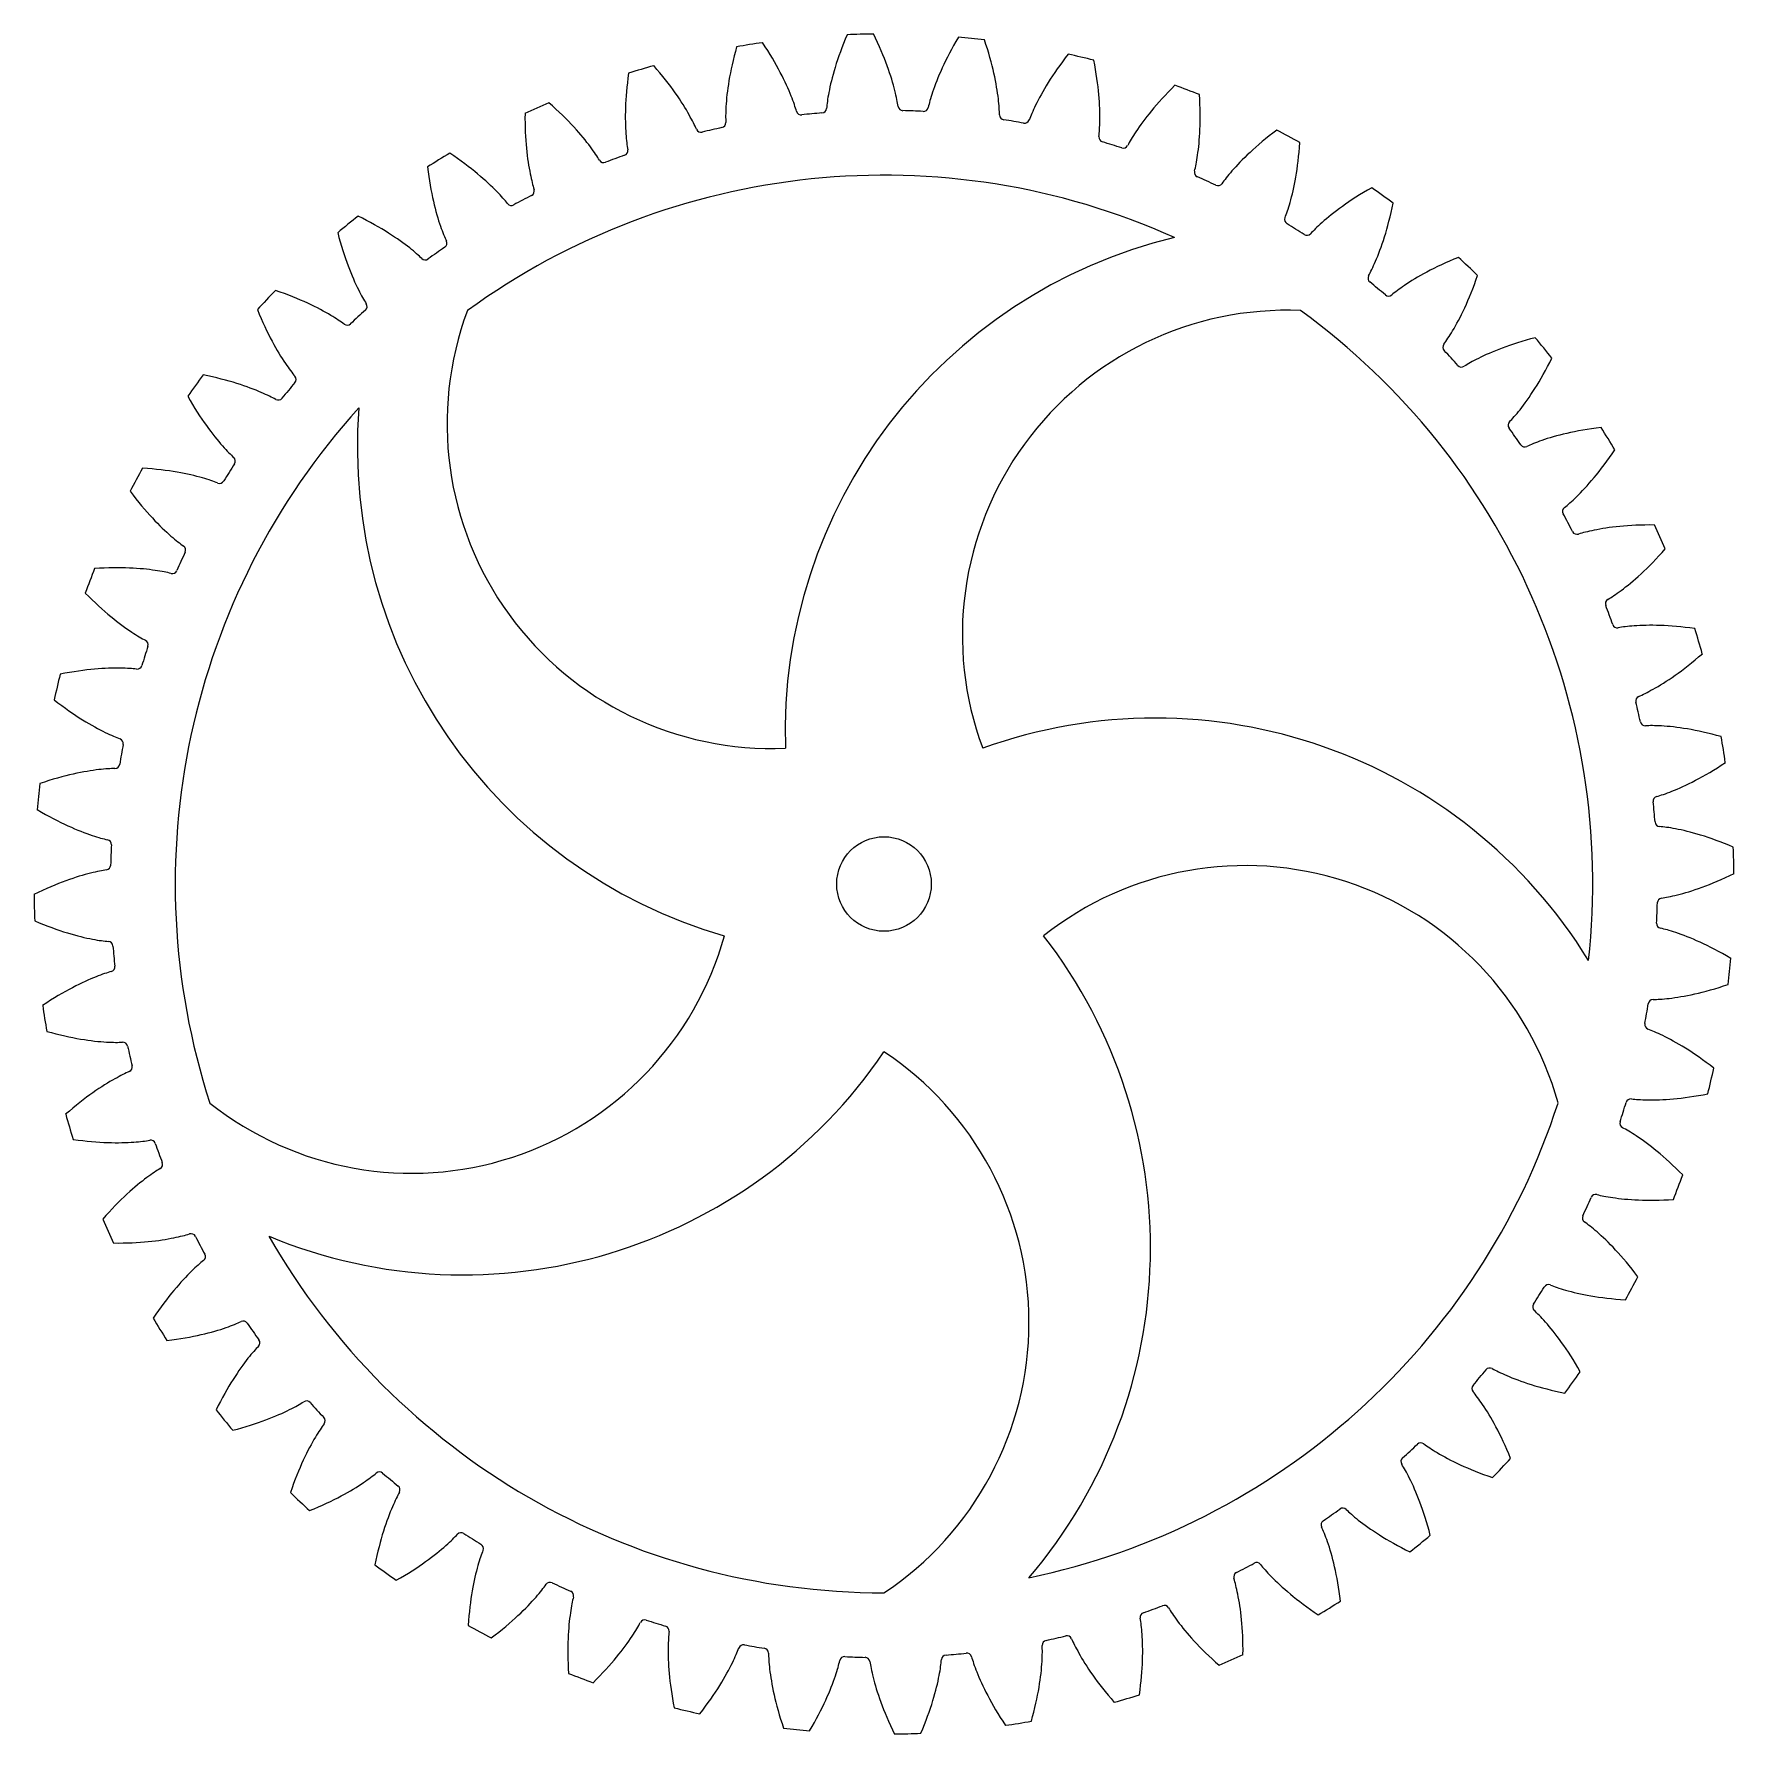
# Model space of a CAD drawing. Header units: millimetres. Extents: x -68 to 68, y -68 to 68.
import ezdxf

# ---------------------------------------------------------------- set-up
doc = ezdxf.new("R2010")
doc.units = ezdxf.units.MM
doc.layers.get('0').update_dxf_attribs({"linetype": 'CONTINUOUS'})

msp = doc.modelspace()

# ---------------------------------------------------------------- linework, layer by layer
msp.add_circle((0, 0), 3.8)
for centre, radius, start, end in [((0, 0), 68.36, 98.2148, 99.9852), ((0, 0), 68.36, 90.7148, 92.4852), ((0, 0), 68.36, 83.2148, 84.9852), ((0, 0), 68.36, 105.7148, 107.4852), ((0, 0), 68.36, 75.7148, 77.4852), ((0, 0), 68.36, 68.2148, 69.9852), ((0, 0), 68.36, 113.2148, 114.9852), ((-6.65, 62.25), 0.4, 196.0509, 276.1003), ((0, 0), 62.21, 94.5997, 96.1003), ((-5.02, 62.41), 0.4, 274.5997, 354.6491), ((1.53, 62.59), 0.4, 188.5509, 268.6003), ((0, 0), 62.21, 87.0997, 88.6003), ((3.17, 62.53), 0.4, 267.0997, 347.1491), ((9.69, 61.85), 0.4, 181.0509, 261.1003), ((-14.72, 60.85), 0.4, 203.5509, 283.6003), ((0, 0), 62.21, 102.0997, 103.6003), ((-13.12, 61.22), 0.4, -77.9003, 2.1491), ((0, 0), 62.21, 79.5997, 81.1003), ((11.3, 61.58), 0.4, 259.5997, 339.6491), ((0, 0), 68.36, 60.7148, 62.4852), ((-21, 58.98), 0.4, -70.4003, 9.6491), ((17.68, 60.06), 0.4, 173.5509, 253.6003), ((0, 0), 62.21, 72.0997, 73.6003), ((19.24, 59.58), 0.4, 252.0997, 332.1491), ((0, 0), 68.36, 120.7148, 122.4852), ((-22.54, 58.41), 0.4, 211.0509, 291.1003), ((0, 0), 62.21, 109.5997, 111.1003), ((0, 0), 57, 65.8033, 126), ((25.36, 57.24), 0.4, 166.0509, 246.1003), ((0, 0), 62.21, 64.5997, 66.1003), ((26.86, 56.56), 0.4, 244.5997, 324.6491), ((-29.97, 54.97), 0.4, 218.5509, 298.6003), ((0, 0), 62.21, 117.0997, 118.6003), ((-28.52, 55.73), 0.4, -62.9003, 17.1491), ((0, 0), 68.36, 53.2148, 54.9852), ((0, 0), 68.36, 128.2148, 129.9852), ((32.62, 53.44), 0.4, 158.5509, 238.6003), ((32.95, 12.23), 40.9, 103.552, 181.8297), ((0, 0), 62.21, 57.0997, 58.6003), ((34.01, 52.57), 0.4, 237.0997, 317.1491), ((0, 0), 62.21, 124.5997, 126.1003), ((-35.55, 51.54), 0.4, -55.4003, 24.6491), ((-36.89, 50.59), 0.4, 226.0509, 306.1003), ((0, 0), 68.36, 45.7148, 47.4852), ((39.32, 48.72), 0.4, 151.0509, 231.1003), ((0, 0), 62.21, 49.5997, 51.1003), ((0, 0), 68.36, 135.7148, 137.4852), ((-41.97, 46.45), 0.4, -47.9003, 32.1491), ((40.58, 47.68), 0.4, 229.5997, 309.6491), ((0, 0), 62.21, 132.0997, 133.6003), ((-9.02, 37.02), 26.12, 159.6112, 272.3888), ((32.42, 20.02), 26.12, 87.6112, 200.3888), ((0, 0), 57, -6.1967, 54), ((-43.18, 45.34), 0.4, 233.5509, 313.6003), ((0, 0), 68.36, 38.2148, 39.9852), ((45.34, 43.18), 0.4, 143.5509, 223.6003), ((0, 0), 62.21, 42.0997, 43.6003), ((46.45, 41.97), 0.4, 222.0997, 302.1491), ((0, 0), 68.36, 143.2148, 144.9852), ((0, 0), 62.21, 139.5997, 141.1003), ((-47.68, 40.58), 0.4, -40.4003, 39.6491), ((0, 0), 57, 137.8033, 198), ((-48.72, 39.32), 0.4, 241.0509, 321.1003), ((-1.45, 35.11), 40.9, 175.552, 253.8297), ((50.59, 36.89), 0.4, 136.0509, 216.1003), ((0, 0), 62.21, 34.5997, 36.1003), ((0, 0), 68.36, 30.7148, 32.4852), ((-52.57, 34.01), 0.4, -32.9003, 47.1491), ((51.54, 35.55), 0.4, 214.5997, 294.6491), ((0, 0), 68.36, 150.7148, 152.4852), ((0, 0), 62.21, 147.0997, 148.6003), ((-53.44, 32.62), 0.4, 248.5509, 328.6003), ((54.97, 29.97), 0.4, 128.5509, 208.6003), ((0, 0), 62.21, 27.0997, 28.6003), ((0, 0), 68.36, 23.2148, 24.9852), ((55.73, 28.52), 0.4, 207.0997, 287.1491), ((0, 0), 62.21, 154.5997, 156.1003), ((-56.56, 26.86), 0.4, -25.4003, 54.6491), ((0, 0), 68.36, 158.2148, 159.9852), ((-57.24, 25.36), 0.4, 256.0509, 336.1003), ((58.41, 22.54), 0.4, 121.0509, 201.1003), ((0, 0), 62.21, 19.5997, 21.1003), ((58.98, 21), 0.4, 199.5997, 279.6491), ((0, 0), 68.36, 15.7148, 17.4852), ((-59.58, 19.24), 0.4, -17.9003, 62.1491), ((0, 0), 62.21, 162.0997, 163.6003), ((0, 0), 68.36, 165.7148, 167.4852), ((-60.06, 17.68), 0.4, 263.5509, 343.6003), ((60.85, 14.72), 0.4, 113.5509, 193.6003), ((0, 0), 62.21, 12.0997, 13.6003), ((21.81, -27.56), 40.9, 31.552, 109.8297), ((61.22, 13.12), 0.4, 192.0997, 272.1491), ((0, 0), 62.21, 169.5997, 171.1003), ((-61.58, 11.3), 0.4, -10.4003, 69.6491), ((0, 0), 68.36, 8.2148, 9.9852), ((-61.85, 9.69), 0.4, 271.0509, 351.1003), ((0, 0), 68.36, 173.2148, 174.9852), ((62.25, 6.65), 0.4, 106.0509, 186.1003), ((0, 0), 62.21, 4.5997, 6.1003), ((62.41, 5.02), 0.4, 184.5997, 264.6491), ((-62.53, 3.17), 0.4, -2.9003, 77.1491), ((0, 0), 62.21, 177.0997, 178.6003), ((0, 0), 68.36, 0.7148, 2.4852), ((-62.59, 1.53), 0.4, 278.5509, 358.6003), ((29.06, -24.64), 26.12, 15.6112, 128.3888), ((0, 0), 68.36, 180.7148, 182.4852), ((62.59, -1.53), 0.4, 98.5509, 178.6003), ((0, 0), 62.21, 357.0997, 358.6003), ((62.53, -3.17), 0.4, 177.0997, 257.1491), ((-62.41, -5.02), 0.4, 4.5997, 84.6491), ((0, 0), 62.21, 184.5997, 186.1003), ((-37.99, 2.86), 26.12, 231.6112, 344.3888), ((-19.47, -29.26), 40.9, -40.448, 37.8297), ((-62.25, -6.65), 0.4, -73.9491, 6.1003), ((0, 0), 68.36, 353.2148, 354.9852), ((61.85, -9.69), 0.4, 91.0509, 171.1003), ((0, 0), 68.36, 188.2148, 189.9852), ((0, 0), 62.21, 349.5997, 351.1003), ((61.58, -11.3), 0.4, 169.5997, 249.6491), ((-61.22, -13.12), 0.4, 12.0997, 92.1491), ((0, 0), 62.21, 192.0997, 193.6003), ((-33.84, 9.47), 40.9, 247.552, 325.8297), ((-14.46, -35.25), 26.12, -56.3888, 56.3888), ((-60.85, -14.72), 0.4, -66.4491, 13.6003), ((0, 0), 68.36, 345.7148, 347.4852), ((0, 0), 57, 281.8033, 342), ((0, 0), 62.21, 342.0997, 343.6003), ((60.06, -17.68), 0.4, 83.5509, 163.6003), ((0, 0), 68.36, 195.7148, 197.4852), ((59.58, -19.24), 0.4, 162.0997, 242.1491), ((-58.98, -21), 0.4, 19.5997, 99.6491), ((0, 0), 62.21, 199.5997, 201.1003), ((-58.41, -22.54), 0.4, -58.9491, 21.1003), ((0, 0), 68.36, 338.2148, 339.9852), ((0, 0), 62.21, 334.5997, 336.1003), ((57.24, -25.36), 0.4, 76.0509, 156.1003), ((0, 0), 68.36, 203.2148, 204.9852), ((56.56, -26.86), 0.4, 154.5997, 234.6491), ((-55.73, -28.52), 0.4, 27.0997, 107.1491), ((0, 0), 62.21, 207.0997, 208.6003), ((0, 0), 57, 209.8033, 270), ((-54.97, -29.97), 0.4, -51.4491, 28.6003), ((0, 0), 62.21, 327.0997, 328.6003), ((53.44, -32.62), 0.4, 68.5509, 148.6003), ((0, 0), 68.36, 330.7148, 332.4852), ((52.57, -34.01), 0.4, 147.0997, 227.1491), ((0, 0), 68.36, 210.7148, 212.4852), ((-51.54, -35.55), 0.4, 34.5997, 114.6491), ((0, 0), 62.21, 214.5997, 216.1003), ((-50.59, -36.89), 0.4, -43.9491, 36.1003), ((0, 0), 62.21, 319.5997, 321.1003), ((48.72, -39.32), 0.4, 61.0509, 141.1003), ((0, 0), 68.36, 323.2148, 324.9852), ((47.68, -40.58), 0.4, 139.5997, 219.6491), ((0, 0), 68.36, 218.2148, 219.9852), ((-46.45, -41.97), 0.4, 42.0997, 122.1491), ((0, 0), 62.21, 222.0997, 223.6003), ((-45.34, -43.18), 0.4, -36.4491, 43.6003), ((0, 0), 62.21, 312.0997, 313.6003), ((43.18, -45.34), 0.4, 53.5509, 133.6003), ((41.97, -46.45), 0.4, 132.0997, 212.1491), ((0, 0), 68.36, 315.7148, 317.4852), ((-40.58, -47.68), 0.4, 49.5997, 129.6491), ((0, 0), 62.21, 229.5997, 231.1003), ((0, 0), 68.36, 225.7148, 227.4852), ((-39.32, -48.72), 0.4, -28.9491, 51.1003), ((0, 0), 62.21, 304.5997, 306.1003), ((36.89, -50.59), 0.4, 46.0509, 126.1003), ((35.55, -51.54), 0.4, 124.5997, 204.6491), ((-34.01, -52.57), 0.4, 57.0997, 137.1491), ((0, 0), 62.21, 237.0997, 238.6003), ((-32.62, -53.44), 0.4, -21.4491, 58.6003), ((0, 0), 68.36, 308.2148, 309.9852), ((0, 0), 62.21, 297.0997, 298.6003), ((29.97, -54.97), 0.4, 38.5509, 118.6003), ((0, 0), 68.36, 233.2148, 234.9852), ((28.52, -55.73), 0.4, 117.0997, 197.1491), ((-26.86, -56.56), 0.4, 64.5997, 144.6491), ((0, 0), 62.21, 244.5997, 246.1003), ((-25.36, -57.24), 0.4, -13.9491, 66.1003), ((21, -58.98), 0.4, 109.5997, 189.6491), ((0, 0), 62.21, 289.5997, 291.1003), ((22.54, -58.41), 0.4, 31.0509, 111.1003), ((0, 0), 68.36, 300.7148, 302.4852), ((0, 0), 68.36, 240.7148, 242.4852), ((-19.24, -59.58), 0.4, 72.0997, 152.1491), ((0, 0), 62.21, 252.0997, 253.6003), ((-17.68, -60.06), 0.4, -6.4491, 73.6003), ((-11.3, -61.58), 0.4, 79.5997, 159.6491), ((0, 0), 62.21, 259.5997, 261.1003), ((-9.69, -61.85), 0.4, 1.0509, 81.1003), ((13.12, -61.22), 0.4, 102.0997, 182.1491), ((0, 0), 62.21, 282.0997, 283.6003), ((14.72, -60.85), 0.4, 23.5509, 103.6003), ((-3.17, -62.53), 0.4, 87.0997, 167.1491), ((0, 0), 62.21, 267.0997, 268.6003), ((-1.53, -62.59), 0.4, 8.5509, 88.6003), ((5.02, -62.41), 0.4, 94.5997, 174.6491), ((0, 0), 62.21, 274.5997, 276.1003), ((6.65, -62.25), 0.4, 16.0509, 96.1003), ((0, 0), 68.36, 293.2148, 294.9852), ((0, 0), 68.36, 248.2148, 249.9852), ((0, 0), 68.36, 285.7148, 287.4852), ((0, 0), 68.36, 255.7148, 257.4852), ((0, 0), 68.36, 263.2148, 264.9852), ((0, 0), 68.36, 270.7148, 272.4852), ((0, 0), 68.36, 278.2148, 279.9852)]:
    msp.add_arc(centre, radius, start, end)
for points in [[(0.88, 63.8), (0.59, 64.92), (0.08, 66.47), (-0.85, 68.36)], [(-11.85, 67.33), (-12.42, 65.3), (-12.64, 63.69), (-12.71, 62.53)], [(-7.46, 63.37), (-7.89, 64.45), (-8.6, 65.91), (-9.77, 67.66)], [(-2.96, 68.3), (-3.79, 66.36), (-4.22, 64.79), (-4.44, 63.65)], [(5.98, 68.1), (4.91, 66.29), (4.28, 64.79), (3.91, 63.68)], [(9.2, 63.14), (9.06, 64.29), (8.75, 65.89), (8.08, 67.88)], [(-15.67, 61.85), (-16.23, 62.87), (-17.13, 64.22), (-18.52, 65.81)], [(14.81, 66.74), (13.52, 65.08), (12.7, 63.67), (12.19, 62.63)], [(17.36, 61.4), (17.38, 62.56), (17.28, 64.18), (16.87, 66.25)], [(-20.54, 65.2), (-20.83, 63.12), (-20.84, 61.49), (-20.76, 60.33)], [(-7.04, 62.14), (-7.13, 62.46), (-7.26, 62.87), (-7.46, 63.37)], [(-4.44, 63.65), (-4.54, 63.13), (-4.59, 62.7), (-4.62, 62.37)], [(1.13, 62.53), (1.08, 62.86), (1, 63.28), (0.88, 63.8)], [(3.91, 63.68), (3.74, 63.18), (3.63, 62.77), (3.56, 62.44)], [(9.29, 61.85), (9.28, 62.18), (9.26, 62.61), (9.2, 63.14)], [(23.4, 64.23), (21.89, 62.76), (20.9, 61.47), (20.26, 60.5)], [(25.22, 58.61), (25.39, 59.76), (25.51, 61.38), (25.37, 63.48)], [(-28.87, 61.96), (-28.9, 59.86), (-28.69, 58.24), (-28.45, 57.11)], [(-23.61, 59.28), (-24.3, 60.21), (-25.36, 61.44), (-26.95, 62.83)], [(-15.09, 60.69), (-15.22, 61), (-15.41, 61.39), (-15.67, 61.85)], [(-12.71, 62.53), (-12.74, 62), (-12.74, 61.57), (-12.72, 61.23)], [(12.19, 62.63), (11.96, 62.15), (11.79, 61.75), (11.68, 61.44)], [(-20.76, 60.33), (-20.72, 59.8), (-20.66, 59.38), (-20.61, 59.05)], [(17.28, 60.11), (17.32, 60.44), (17.35, 60.87), (17.36, 61.4)], [(20.26, 60.5), (19.97, 60.06), (19.75, 59.69), (19.6, 59.39)], [(31.58, 60.63), (29.9, 59.36), (28.74, 58.22), (27.98, 57.34)], [(-22.88, 58.2), (-23.05, 58.49), (-23.29, 58.85), (-23.61, 59.28)], [(32.66, 54.81), (32.98, 55.93), (33.3, 57.52), (33.44, 59.62)], [(-36.72, 57.67), (-36.46, 55.58), (-36.05, 54), (-35.67, 52.9)], [(-31.14, 55.69), (-31.95, 56.52), (-33.17, 57.6), (-34.92, 58.77)], [(24.98, 57.34), (25.06, 57.66), (25.15, 58.08), (25.22, 58.61)], [(-28.45, 57.11), (-28.35, 56.59), (-28.24, 56.17), (-28.14, 55.85)], [(27.98, 57.34), (27.64, 56.94), (27.37, 56.6), (27.18, 56.32)], [(-30.28, 54.72), (-30.49, 54.98), (-30.77, 55.31), (-31.14, 55.69)], [(32.25, 53.59), (32.37, 53.9), (32.51, 54.3), (32.66, 54.81)], [(39.23, 55.99), (37.39, 54.95), (36.1, 53.97), (35.23, 53.2)], [(39.53, 50.08), (39.99, 51.15), (40.53, 52.69), (40.94, 54.75)], [(-38.14, 51.15), (-39.05, 51.87), (-40.4, 52.78), (-42.29, 53.71)], [(-43.93, 52.38), (-43.4, 50.34), (-42.79, 48.83), (-42.27, 47.8)], [(-35.67, 52.9), (-35.49, 52.4), (-35.33, 52.01), (-35.19, 51.7)], [(35.23, 53.2), (34.83, 52.84), (34.53, 52.54), (34.3, 52.29)], [(-37.17, 50.3), (-37.41, 50.53), (-37.73, 50.82), (-38.14, 51.15)], [(38.97, 48.92), (39.13, 49.21), (39.32, 49.6), (39.53, 50.08)], [(46.2, 50.39), (44.24, 49.6), (42.83, 48.79), (41.87, 48.14)], [(41.87, 48.14), (41.43, 47.85), (41.09, 47.58), (40.83, 47.37)], [(45.73, 44.49), (46.33, 45.49), (47.06, 46.94), (47.73, 48.94)], [(-44.49, 45.73), (-45.49, 46.33), (-46.94, 47.06), (-48.94, 47.73)], [(-42.27, 47.8), (-42.03, 47.32), (-41.81, 46.95), (-41.64, 46.67)], [(-50.39, 46.2), (-49.6, 44.24), (-48.79, 42.83), (-48.14, 41.87)], [(-43.41, 45.02), (-43.68, 45.22), (-44.04, 45.46), (-44.49, 45.73)], [(45.02, 43.41), (45.22, 43.68), (45.46, 44.04), (45.73, 44.49)], [(52.38, 43.93), (50.34, 43.4), (48.83, 42.79), (47.8, 42.27)], [(-48.14, 41.87), (-47.85, 41.43), (-47.58, 41.09), (-47.37, 40.83)], [(47.8, 42.27), (47.32, 42.03), (46.95, 41.81), (46.67, 41.64)], [(51.15, 38.14), (51.87, 39.05), (52.78, 40.4), (53.71, 42.29)], [(-50.08, 39.53), (-51.15, 39.99), (-52.69, 40.53), (-54.75, 40.94)], [(-55.99, 39.23), (-54.95, 37.39), (-53.97, 36.1), (-53.2, 35.23)], [(-48.92, 38.97), (-49.21, 39.13), (-49.6, 39.32), (-50.08, 39.53)], [(50.3, 37.17), (50.53, 37.41), (50.82, 37.73), (51.15, 38.14)], [(52.9, 35.67), (52.4, 35.49), (52.01, 35.33), (51.7, 35.19)], [(57.67, 36.72), (55.58, 36.46), (54, 36.05), (52.9, 35.67)], [(-53.2, 35.23), (-52.84, 34.83), (-52.54, 34.53), (-52.29, 34.3)], [(55.69, 31.14), (56.52, 31.95), (57.6, 33.17), (58.77, 34.92)], [(-54.81, 32.66), (-55.93, 32.98), (-57.52, 33.3), (-59.62, 33.44)], [(-60.63, 31.58), (-59.36, 29.9), (-58.22, 28.74), (-57.34, 27.98)], [(-53.59, 32.25), (-53.9, 32.37), (-54.3, 32.51), (-54.81, 32.66)], [(54.72, 30.28), (54.98, 30.49), (55.31, 30.77), (55.69, 31.14)], [(61.96, 28.87), (59.86, 28.9), (58.24, 28.69), (57.11, 28.45)], [(-57.34, 27.98), (-56.94, 27.64), (-56.6, 27.37), (-56.32, 27.18)], [(57.11, 28.45), (56.59, 28.35), (56.17, 28.24), (55.85, 28.14)], [(59.28, 23.61), (60.21, 24.3), (61.44, 25.36), (62.83, 26.95)], [(-58.61, 25.22), (-59.76, 25.39), (-61.38, 25.51), (-63.48, 25.37)], [(-57.34, 24.98), (-57.66, 25.06), (-58.08, 25.15), (-58.61, 25.22)], [(-64.23, 23.4), (-62.76, 21.89), (-61.47, 20.9), (-60.5, 20.26)], [(58.2, 22.88), (58.49, 23.05), (58.85, 23.29), (59.28, 23.61)], [(60.33, 20.76), (59.8, 20.72), (59.38, 20.66), (59.05, 20.61)], [(65.2, 20.54), (63.12, 20.83), (61.49, 20.84), (60.33, 20.76)], [(-60.5, 20.26), (-60.06, 19.97), (-59.69, 19.75), (-59.39, 19.6)], [(61.85, 15.67), (62.87, 16.23), (64.22, 17.13), (65.81, 18.52)], [(-61.4, 17.36), (-62.56, 17.38), (-64.18, 17.28), (-66.25, 16.87)], [(-60.11, 17.28), (-60.44, 17.32), (-60.87, 17.35), (-61.4, 17.36)], [(60.69, 15.09), (61, 15.22), (61.39, 15.41), (61.85, 15.67)], [(-66.74, 14.81), (-65.08, 13.52), (-63.67, 12.7), (-62.63, 12.19)], [(62.53, 12.71), (62, 12.74), (61.57, 12.74), (61.23, 12.72)], [(67.33, 11.85), (65.3, 12.42), (63.69, 12.64), (62.53, 12.71)], [(-62.63, 12.19), (-62.15, 11.96), (-61.75, 11.79), (-61.44, 11.68)], [(63.37, 7.46), (64.45, 7.89), (65.91, 8.6), (67.66, 9.77)], [(-63.14, 9.2), (-64.29, 9.06), (-65.89, 8.75), (-67.88, 8.08)], [(-61.85, 9.29), (-62.18, 9.28), (-62.61, 9.26), (-63.14, 9.2)], [(62.14, 7.04), (62.46, 7.13), (62.87, 7.26), (63.37, 7.46)], [(-68.1, 5.98), (-66.29, 4.91), (-64.79, 4.28), (-63.68, 3.91)], [(63.65, 4.44), (63.13, 4.54), (62.7, 4.59), (62.37, 4.62)], [(68.3, 2.96), (66.36, 3.79), (64.79, 4.22), (63.65, 4.44)], [(-63.68, 3.91), (-63.18, 3.74), (-62.77, 3.63), (-62.44, 3.56)], [(-63.8, 0.88), (-64.92, 0.59), (-66.47, 0.08), (-68.36, -0.85)], [(-62.53, 1.13), (-62.86, 1.08), (-63.28, 1), (-63.8, 0.88)], [(63.8, -0.88), (64.92, -0.59), (66.47, -0.08), (68.36, 0.85)], [(62.53, -1.13), (62.86, -1.08), (63.28, -1), (63.8, -0.88)], [(-68.3, -2.96), (-66.36, -3.79), (-64.79, -4.22), (-63.65, -4.44)], [(63.68, -3.91), (63.18, -3.74), (62.77, -3.63), (62.44, -3.56)], [(68.1, -5.98), (66.29, -4.91), (64.79, -4.28), (63.68, -3.91)], [(-63.65, -4.44), (-63.13, -4.54), (-62.7, -4.59), (-62.37, -4.62)], [(-63.37, -7.46), (-64.45, -7.89), (-65.91, -8.6), (-67.66, -9.77)], [(-62.14, -7.04), (-62.46, -7.13), (-62.87, -7.26), (-63.37, -7.46)], [(63.14, -9.2), (64.29, -9.06), (65.89, -8.75), (67.88, -8.08)], [(61.85, -9.29), (62.18, -9.28), (62.61, -9.26), (63.14, -9.2)], [(-67.33, -11.85), (-65.3, -12.42), (-63.69, -12.64), (-62.53, -12.71)], [(62.63, -12.19), (62.15, -11.96), (61.75, -11.79), (61.44, -11.68)], [(66.74, -14.81), (65.08, -13.52), (63.67, -12.7), (62.63, -12.19)], [(-62.53, -12.71), (-62, -12.74), (-61.57, -12.74), (-61.23, -12.72)], [(-61.85, -15.67), (-62.87, -16.23), (-64.22, -17.13), (-65.81, -18.52)], [(-60.69, -15.09), (-61, -15.22), (-61.39, -15.41), (-61.85, -15.67)], [(60.11, -17.28), (60.44, -17.32), (60.87, -17.35), (61.4, -17.36)], [(61.4, -17.36), (62.56, -17.38), (64.18, -17.28), (66.25, -16.87)], [(60.5, -20.26), (60.06, -19.97), (59.69, -19.75), (59.39, -19.6)], [(64.23, -23.4), (62.76, -21.89), (61.47, -20.9), (60.5, -20.26)], [(-65.2, -20.54), (-63.12, -20.83), (-61.49, -20.84), (-60.33, -20.76)], [(-60.33, -20.76), (-59.8, -20.72), (-59.38, -20.66), (-59.05, -20.61)], [(-58.2, -22.88), (-58.49, -23.05), (-58.85, -23.29), (-59.28, -23.61)], [(-59.28, -23.61), (-60.21, -24.3), (-61.44, -25.36), (-62.83, -26.95)], [(57.34, -24.98), (57.66, -25.06), (58.08, -25.15), (58.61, -25.22)], [(58.61, -25.22), (59.76, -25.39), (61.38, -25.51), (63.48, -25.37)], [(57.34, -27.98), (56.94, -27.64), (56.6, -27.37), (56.32, -27.18)], [(-61.96, -28.87), (-59.86, -28.9), (-58.24, -28.69), (-57.11, -28.45)], [(-57.11, -28.45), (-56.59, -28.35), (-56.17, -28.24), (-55.85, -28.14)], [(60.63, -31.58), (59.36, -29.9), (58.22, -28.74), (57.34, -27.98)], [(-55.69, -31.14), (-56.52, -31.95), (-57.6, -33.17), (-58.77, -34.92)], [(-54.72, -30.28), (-54.98, -30.49), (-55.31, -30.77), (-55.69, -31.14)], [(53.59, -32.25), (53.9, -32.37), (54.3, -32.51), (54.81, -32.66)], [(54.81, -32.66), (55.93, -32.98), (57.52, -33.3), (59.62, -33.44)], [(-52.9, -35.67), (-52.4, -35.49), (-52.01, -35.33), (-51.7, -35.19)], [(53.2, -35.23), (52.84, -34.83), (52.54, -34.53), (52.29, -34.3)], [(55.99, -39.23), (54.95, -37.39), (53.97, -36.1), (53.2, -35.23)], [(-57.67, -36.72), (-55.58, -36.46), (-54, -36.05), (-52.9, -35.67)], [(-51.15, -38.14), (-51.87, -39.05), (-52.78, -40.4), (-53.71, -42.29)], [(-50.3, -37.17), (-50.53, -37.41), (-50.82, -37.73), (-51.15, -38.14)], [(48.92, -38.97), (49.21, -39.13), (49.6, -39.32), (50.08, -39.53)], [(50.08, -39.53), (51.15, -39.99), (52.69, -40.53), (54.75, -40.94)], [(48.14, -41.87), (47.85, -41.43), (47.58, -41.09), (47.37, -40.83)], [(-52.38, -43.93), (-50.34, -43.4), (-48.83, -42.79), (-47.8, -42.27)], [(-47.8, -42.27), (-47.32, -42.03), (-46.95, -41.81), (-46.67, -41.64)], [(50.39, -46.2), (49.6, -44.24), (48.79, -42.83), (48.14, -41.87)], [(-45.02, -43.41), (-45.22, -43.68), (-45.46, -44.04), (-45.73, -44.49)], [(-45.73, -44.49), (-46.33, -45.49), (-47.06, -46.94), (-47.73, -48.94)], [(43.41, -45.02), (43.68, -45.22), (44.04, -45.46), (44.49, -45.73)], [(44.49, -45.73), (45.49, -46.33), (46.94, -47.06), (48.94, -47.73)], [(-41.87, -48.14), (-41.43, -47.85), (-41.09, -47.58), (-40.83, -47.37)], [(42.27, -47.8), (42.03, -47.32), (41.81, -46.95), (41.64, -46.67)], [(43.93, -52.38), (43.4, -50.34), (42.79, -48.83), (42.27, -47.8)], [(-46.2, -50.39), (-44.24, -49.6), (-42.83, -48.79), (-41.87, -48.14)], [(-38.97, -48.92), (-39.13, -49.21), (-39.32, -49.6), (-39.53, -50.08)], [(-39.53, -50.08), (-39.99, -51.15), (-40.53, -52.69), (-40.94, -54.75)], [(37.17, -50.3), (37.41, -50.53), (37.73, -50.82), (38.14, -51.15)], [(35.67, -52.9), (35.49, -52.4), (35.33, -52.01), (35.19, -51.7)], [(38.14, -51.15), (39.05, -51.87), (40.4, -52.78), (42.29, -53.71)], [(-39.23, -55.99), (-37.39, -54.95), (-36.1, -53.97), (-35.23, -53.2)], [(-35.23, -53.2), (-34.83, -52.84), (-34.53, -52.54), (-34.3, -52.29)], [(36.72, -57.67), (36.46, -55.58), (36.05, -54), (35.67, -52.9)], [(-32.25, -53.59), (-32.37, -53.9), (-32.51, -54.3), (-32.66, -54.81)], [(-32.66, -54.81), (-32.98, -55.93), (-33.3, -57.52), (-33.44, -59.62)], [(28.45, -57.11), (28.35, -56.59), (28.24, -56.17), (28.14, -55.85)], [(30.28, -54.72), (30.49, -54.98), (30.77, -55.31), (31.14, -55.69)], [(31.14, -55.69), (31.95, -56.52), (33.17, -57.6), (34.92, -58.77)], [(-31.58, -60.63), (-29.9, -59.36), (-28.74, -58.22), (-27.98, -57.34)], [(-27.98, -57.34), (-27.64, -56.94), (-27.37, -56.6), (-27.18, -56.32)], [(-24.98, -57.34), (-25.06, -57.66), (-25.15, -58.08), (-25.22, -58.61)], [(28.87, -61.96), (28.9, -59.86), (28.69, -58.24), (28.45, -57.11)], [(-25.22, -58.61), (-25.39, -59.76), (-25.51, -61.38), (-25.37, -63.48)], [(22.88, -58.2), (23.05, -58.49), (23.29, -58.85), (23.61, -59.28)], [(-20.26, -60.5), (-19.97, -60.06), (-19.75, -59.69), (-19.6, -59.39)], [(-17.28, -60.11), (-17.32, -60.44), (-17.35, -60.87), (-17.36, -61.4)], [(20.76, -60.33), (20.72, -59.8), (20.66, -59.38), (20.61, -59.05)], [(23.61, -59.28), (24.3, -60.21), (25.36, -61.44), (26.95, -62.83)], [(-23.4, -64.23), (-21.89, -62.76), (-20.9, -61.47), (-20.26, -60.5)], [(-17.36, -61.4), (-17.38, -62.56), (-17.28, -64.18), (-16.87, -66.25)], [(-12.19, -62.63), (-11.96, -62.15), (-11.79, -61.75), (-11.68, -61.44)], [(12.71, -62.53), (12.74, -62), (12.74, -61.57), (12.72, -61.23)], [(15.09, -60.69), (15.22, -61), (15.41, -61.39), (15.67, -61.85)], [(20.54, -65.2), (20.83, -63.12), (20.84, -61.49), (20.76, -60.33)], [(-14.81, -66.74), (-13.52, -65.08), (-12.7, -63.67), (-12.19, -62.63)], [(-9.29, -61.85), (-9.28, -62.18), (-9.26, -62.61), (-9.2, -63.14)], [(-3.91, -63.68), (-3.74, -63.18), (-3.63, -62.77), (-3.56, -62.44)], [(-1.13, -62.53), (-1.08, -62.86), (-1, -63.28), (-0.88, -63.8)], [(4.44, -63.65), (4.54, -63.13), (4.59, -62.7), (4.62, -62.37)], [(7.04, -62.14), (7.13, -62.46), (7.26, -62.87), (7.46, -63.37)], [(11.85, -67.33), (12.42, -65.3), (12.64, -63.69), (12.71, -62.53)], [(15.67, -61.85), (16.23, -62.87), (17.13, -64.22), (18.52, -65.81)], [(-9.2, -63.14), (-9.06, -64.29), (-8.75, -65.89), (-8.08, -67.88)], [(-5.98, -68.1), (-4.91, -66.29), (-4.28, -64.79), (-3.91, -63.68)], [(-0.88, -63.8), (-0.59, -64.92), (-0.08, -66.47), (0.85, -68.36)], [(2.96, -68.3), (3.79, -66.36), (4.22, -64.79), (4.44, -63.65)], [(7.46, -63.37), (7.89, -64.45), (8.6, -65.91), (9.77, -67.66)]]:
    msp.add_open_spline(points, degree=3)

doc.saveas('drawing.dxf')
